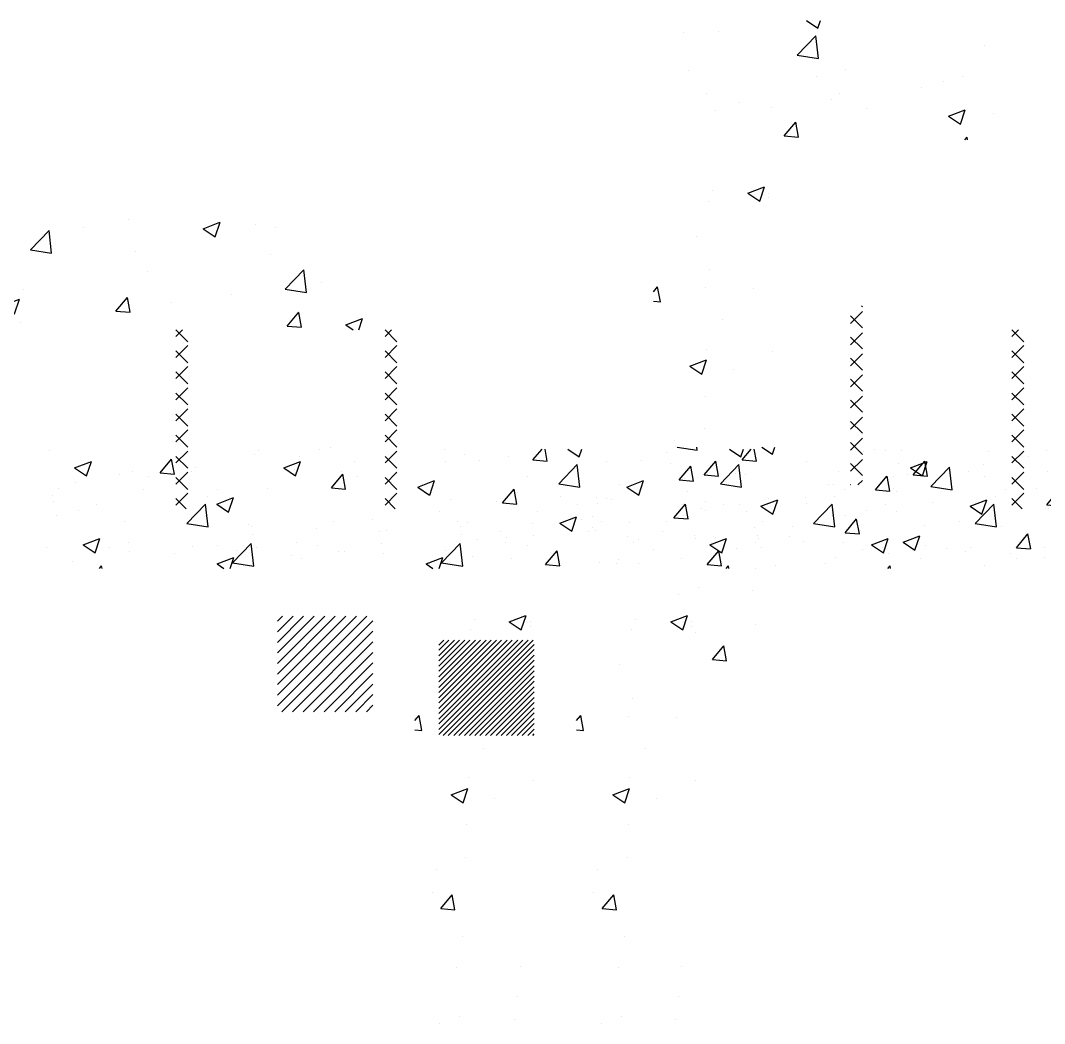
# Paper-space layout 'Layout1' of a CAD drawing. Extents: x -51516 to 7058931, y -29255 to 5150000.
# Drawn here: x 49849 to 54138, y 48594 to 52796 of the extents above; entities that cross this region are included whole.
import ezdxf

# ---------------------------------------------------------------- set-up
doc = ezdxf.new("R2010")
doc.units = 0
doc.header["$LTSCALE"] = 1000
doc.layers.get('0').update_dxf_attribs({"linetype": 'CONTINUOUS'})
doc.layers.add('COL', color=3, linetype='CONTINUOUS')

# ---------------------------------------------------------------- blocks, each defined once
blk = doc.blocks.new('*X')
at = {"color": 0}
for p, q in [((50500, 51472.3), (50527.7, 51500)), ((50550, 51450.2), (50500.2, 51500)), ((70500, 51496.5), (70503.5, 51500)), ((70550, 51425.9), (70500, 51475.9)), ((50500, 51383.9), (50550, 51433.9)), ((70500, 51408.1), (70550, 51458.1)), ((50550, 51361.8), (50500, 51411.8)), ((70550, 51337.5), (70500, 51387.5)), ((50500, 51295.5), (50550, 51345.5)), ((70500, 51319.7), (70550, 51369.7)), ((50550, 51273.4), (50500, 51323.4)), ((70550, 51249.1), (70500, 51299.1)), ((50500, 51207.1), (50550, 51257.1)), ((70500, 51231.3), (70550, 51281.3)), ((50550, 51185), (50500, 51235)), ((70550, 51160.8), (70500, 51210.8)), ((50500, 51118.7), (50550, 51168.7)), ((70500, 51143), (70550, 51193)), ((50550, 51096.6), (50500, 51146.6)), ((50500, 51030.3), (50550, 51080.3)), ((70550, 51072.4), (70500, 51122.4)), ((70500, 51054.6), (70550, 51104.6)), ((50550, 51008.2), (50500, 51058.2)), ((48640.9, 51000), (48688.4, 50967.9)), ((48688.4, 50967.9), (48699.2, 51000)), ((51995.3, 50955), (52033.1, 51000)), ((52055.1, 50949.7), (52045.8, 51000)), ((53427.4, 50997.3), (53427.4, 50997.3)), ((54877.7, 51000), (54962.2, 50986.9)), ((54962.3, 50986.9), (54960.7, 51000)), ((55232.8, 51000), (55277.1, 50970.1)), ((55277.2, 50970.1), (55287.2, 51000)), ((70550, 50984), (70500, 51034)), ((70500, 50966.2), (70550, 51016.2)), ((48272.4, 50954), (48272.4, 50954)), ((49969.6, 50993.3), (49969.6, 50993.3)), ((50500, 50941.9), (50550, 50991.9)), ((50550, 50919.8), (50500, 50969.8)), ((50831, 50975.9), (50831, 50975.9)), ((51016.5, 50969.1), (51016.5, 50969.1)), ((51995.3, 50955), (52055.1, 50949.7)), ((53381.3, 50991.4), (53381.3, 50991.4)), ((53903.8, 50989.5), (53903.8, 50989.5)), ((54833.4, 50977.9), (54833.4, 50977.9)), ((55815.8, 50984.3), (55815.8, 50984.3)), ((56349.7, 50961.8), (56349.7, 50961.8)), ((48126.8, 50948.5), (48126.8, 50948.5)), ((48602.4, 50854.2), (48680.3, 50935.3)), ((48691.4, 50840.3), (48680.3, 50935.3)), ((50075.8, 50921.4), (50145.8, 50948.3)), ((50075.8, 50921.4), (50125.5, 50887.9)), ((50125.6, 50887.8), (50145.8, 50948.2)), ((52712.5, 50892.2), (52760.8, 50949.7)), ((52772.4, 50887), (52760.8, 50949.6)), ((52861.9, 50916.4), (52861.9, 50916.4)), ((53525.1, 50939.6), (53525.1, 50939.6)), ((55420.5, 50938.3), (55420.5, 50938.3)), ((55940.5, 50835.2), (56018.4, 50916.3)), ((56029.5, 50821.3), (56018.5, 50916.3)), ((56162, 50927), (56162, 50927)), ((56664.5, 50923.6), (56734.5, 50950.5)), ((56664.5, 50923.6), (56714.3, 50890)), ((56714.3, 50890), (56734.6, 50950.4)), ((56883.5, 50939.2), (56883.5, 50939.2)), ((56964.9, 50928.3), (56964.9, 50928.3)), ((70550, 50895.6), (70500, 50945.6)), ((70500, 50877.8), (70550, 50927.8)), ((49386.4, 50893.2), (49386.4, 50893.2)), ((50317.6, 50905.4), (50317.6, 50905.4)), ((50385, 50886), (50385, 50886)), ((50500, 50853.6), (50550, 50903.6)), ((50550, 50831.4), (50500, 50881.4)), ((51512.9, 50841.3), (51582.9, 50868.2)), ((51562.7, 50807.7), (51583, 50868.2)), ((52712.5, 50892.2), (52772.3, 50887)), ((52844.2, 50897.2), (52844.2, 50897.2)), ((53274.7, 50906.7), (53274.7, 50906.7)), ((53429.8, 50829.5), (53478, 50886.9)), ((53489.6, 50824.2), (53478.1, 50886.9)), ((54250.2, 50877.8), (54250.2, 50877.8)), ((54907.1, 50867.9), (54907.1, 50867.9)), ((55783.2, 50877.1), (55783.2, 50877.1)), ((48602.4, 50854.2), (48691.4, 50840.4)), ((49798.2, 50830.5), (49798.2, 50830.5)), ((50006.3, 50836.1), (50006.3, 50836.1)), ((51512.9, 50841.3), (51562.6, 50807.8)), ((52356.8, 50852.4), (52356.8, 50852.4)), ((52643.2, 50823.5), (52643.2, 50823.5)), ((53429.8, 50829.5), (53489.6, 50824.2)), ((54147.1, 50766.7), (54195.3, 50824.2)), ((54206.9, 50761.4), (54195.3, 50824.1)), ((55532.9, 50844.2), (55532.9, 50844.2)), ((55940.5, 50835.2), (56029.5, 50821.4)), ((56381.7, 50828.2), (56381.7, 50828.2)), ((70550, 50807.2), (70500, 50857.2)), ((70500, 50789.4), (70550, 50839.4)), ((48147.6, 50789.1), (48147.6, 50789.1)), ((48803.2, 50793.1), (48803.2, 50793.1)), ((49755.9, 50803.2), (49755.9, 50803.2)), ((50500, 50765.2), (50550, 50815.2)), ((50543, 50750), (50500, 50793)), ((51843.4, 50782), (51843.4, 50782)), ((52261.1, 50797.1), (52261.1, 50797.1)), ((52950, 50761.2), (53020.1, 50788.1)), ((52999.8, 50727.6), (53020.1, 50788.1)), ((54387.7, 50792.9), (54387.7, 50792.9)), ((56946.3, 50814.8), (56946.3, 50814.8)), ((48681.4, 50766.6), (48681.4, 50766.6)), ((49215.2, 50744), (49215.2, 50744)), ((49293.1, 50766.5), (49293.1, 50766.5)), ((49669.7, 50688.6), (49747.6, 50769.8)), ((49758.6, 50674.8), (49747.6, 50769.8)), ((52014.1, 50740.7), (52014.1, 50740.7)), ((52264.4, 50773.7), (52264.4, 50773.7)), ((52950, 50761.2), (52999.8, 50727.7)), ((53667, 50777.7), (53667, 50777.7)), ((54147.1, 50766.7), (54206.8, 50761.5)), ((54864.3, 50704), (54912.5, 50761.4)), ((54901.3, 50761), (54901.3, 50761)), ((54924.1, 50698.7), (54912.6, 50761.4)), ((56432.8, 50744.4), (56432.8, 50744.4)), ((57007.8, 50669.7), (57085.7, 50750.8)), ((57096.7, 50655.8), (57085.7, 50750.8)), ((70518.8, 50750), (70500, 50768.8)), ((70549, 50750), (70550, 50751)), ((48779.7, 50696), (48779.7, 50696)), ((49124.4, 50720), (49124.4, 50720)), ((49749.1, 50721.4), (49749.1, 50721.4)), ((50282.9, 50698.9), (50282.9, 50698.9)), ((51324, 50707), (51324, 50707)), ((51677.9, 50697), (51677.9, 50697)), ((53882.6, 50728.9), (53882.6, 50728.9)), ((54387.2, 50681.1), (54457.2, 50708)), ((54436.9, 50647.5), (54457.2, 50708)), ((54522.6, 50711.2), (54522.6, 50711.2)), ((54864.3, 50704), (54924.1, 50698.7)), ((55581.6, 50641.2), (55629.8, 50698.7)), ((55641.4, 50635.9), (55629.8, 50698.6)), ((55798.5, 50728.1), (55798.5, 50728.1)), ((57159.5, 50698.5), (57159.5, 50698.5)), ((48220, 50693), (48220, 50693)), ((48358.4, 50654.8), (48358.4, 50654.8)), ((48745.6, 50670.2), (48745.6, 50670.2)), ((49669.7, 50688.6), (49758.6, 50674.9)), ((50816.7, 50676.3), (50816.7, 50676.3)), ((51350.5, 50653.8), (51350.5, 50653.8)), ((51382.5, 50657.6), (51382.5, 50657.6)), ((53083.9, 50677.6), (53083.9, 50677.6)), ((53369.1, 50658.5), (53369.1, 50658.5)), ((54272.3, 50678.2), (54272.3, 50678.2)), ((54387.2, 50681.1), (54436.9, 50647.6)), ((55913.4, 50669.4), (55913.4, 50669.4)), ((57007.8, 50669.7), (57096.7, 50655.9)), ((48260.3, 50621.1), (48260.3, 50621.1)), ((48495.3, 50637.2), (48495.3, 50637.2)), ((48892.3, 50632.2), (48892.3, 50632.2)), ((49235.6, 50598.9), (49305.6, 50625.8)), ((49285.3, 50565.3), (49305.6, 50625.7)), ((49426.1, 50609.7), (49426.1, 50609.7)), ((50818.9, 50643), (50818.9, 50643)), ((51884.4, 50631.2), (51884.4, 50631.2)), ((52418.2, 50608.7), (52418.2, 50608.7)), ((55215.3, 50628), (55215.3, 50628)), ((55581.6, 50641.2), (55641.4, 50636)), ((55824.3, 50601.1), (55894.3, 50627.9)), ((55874.1, 50567.5), (55894.3, 50627.9)), ((56298.8, 50578.5), (56347.1, 50635.9)), ((56358.7, 50573.2), (56347.1, 50635.9)), ((56530.4, 50615.7), (56530.4, 50615.7)), ((56780.8, 50648.7), (56780.8, 50648.7)), ((48547.7, 50516.5), (48595.9, 50574)), ((48607.5, 50511.3), (48596, 50574)), ((49235.6, 50598.9), (49285.3, 50565.3)), ((49959.9, 50587.1), (49959.9, 50587.1)), ((50305.4, 50572.6), (50305.4, 50572.6)), ((50736.9, 50523.1), (50814.8, 50604.3)), ((50753.5, 50574.7), (50753.5, 50574.7)), ((50825.9, 50509.3), (50814.8, 50604.3)), ((51003.8, 50607.7), (51003.8, 50607.7)), ((51094.7, 50596.9), (51094.7, 50596.9)), ((52500.7, 50577.5), (52500.7, 50577.5)), ((52849.7, 50583.5), (52849.7, 50583.5)), ((52952, 50586.1), (52952, 50586.1)), ((53640.7, 50595.1), (53640.7, 50595.1)), ((55408.3, 50605.4), (55408.3, 50605.4)), ((55824.3, 50601.1), (55874, 50567.5)), ((56298.8, 50578.5), (56358.6, 50573.2)), ((57016.1, 50515.7), (57064.3, 50573.2)), ((57075.9, 50510.4), (57064.4, 50573.1)), ((50493.7, 50564.6), (50493.7, 50564.6)), ((50672.7, 50518.8), (50742.7, 50545.7)), ((50727.4, 50500), (50742.7, 50545.6)), ((50736.9, 50523.1), (50825.8, 50509.3)), ((51027.6, 50542), (51027.6, 50542)), ((53262, 50545.2), (53262, 50545.2)), ((53485.8, 50563.6), (53485.8, 50563.6)), ((54019.6, 50541), (54019.6, 50541)), ((54632.1, 50527.9), (54632.1, 50527.9)), ((54894.9, 50535), (54894.9, 50535)), ((55898.9, 50532.6), (55898.9, 50532.6)), ((57261.4, 50521), (57331.4, 50547.8)), ((57315.4, 50500), (57331.5, 50547.8)), ((48547.7, 50516.5), (48607.5, 50511.3)), ((49303.8, 50500), (49313.2, 50511.2)), ((49315.3, 50500), (49313.2, 50511.2)), ((50672.7, 50518.8), (50700.5, 50500)), ((51561.4, 50519.5), (51561.4, 50519.5)), ((52344.6, 50519.5), (52344.6, 50519.5)), ((53011.7, 50512.2), (53011.7, 50512.2)), ((54553.5, 50518.4), (54553.5, 50518.4)), ((57016.1, 50515.7), (57075.9, 50510.5)), ((57261.4, 50521), (57292.5, 50500)), ((48248.1, 50288.2), (48248.1, 50288.2)), ((48395.3, 50276.3), (48465.3, 50303.2)), ((48395.3, 50276.3), (48445.1, 50242.8)), ((48445.1, 50242.8), (48465.4, 50303.2)), ((48482.6, 50275.8), (48482.6, 50275.8)), ((48232.2, 50242.8), (48232.2, 50242.8)), ((48482.5, 50258.2), (48482.5, 50258.2)), ((26800, 49825.2), (27174.8, 50200)), ((26800, 49869.4), (27130.6, 50200)), ((26800, 49913.6), (27086.4, 50200)), ((26800, 49957.7), (27042.3, 50200)), ((26800, 50001.9), (26998.1, 50200)), ((26800, 50046.1), (26953.9, 50200)), ((26800, 50090.3), (26909.7, 50200)), ((26800, 50134.5), (26865.5, 50200)), ((26800, 50178.7), (26821.3, 50200)), ((26819, 49800), (27200, 50181)), ((38800, 49804.3), (39195.7, 50200)), ((38800, 49848.5), (39151.5, 50200)), ((38800, 49892.7), (39107.3, 50200)), ((38800, 49936.9), (39063.1, 50200)), ((38800, 49981.1), (39018.9, 50200)), ((38800, 50025.3), (38974.7, 50200)), ((38800, 50069.5), (38930.5, 50200)), ((38800, 50113.7), (38886.3, 50200)), ((38800, 50157.9), (38842.1, 50200)), ((26863.2, 49800), (27200, 50136.8)), ((38839.8, 49800), (39200, 50160.2)), ((38884, 49800), (39200, 50116)), ((48178.8, 50096.3), (48178.8, 50096.3)), ((26907.4, 49800), (27200, 50092.6)), ((38928.2, 49800), (39200, 50071.8)), ((26951.6, 49800), (27200, 50048.4)), ((38972.4, 49800), (39200, 50027.6)), ((26995.8, 49800), (27200, 50004.2)), ((39016.6, 49800), (39200, 49983.4)), ((27040, 49800), (27200, 49960)), ((39060.8, 49800), (39200, 49939.2)), ((48236, 49955.3), (48236, 49955.3)), ((27084.2, 49800), (27200, 49915.8)), ((39105, 49800), (39200, 49895)), ((48000, 49863.8), (48017.4, 49884.6)), ((48029, 49821.8), (48017.5, 49884.5)), ((48219.5, 49881.3), (48219.5, 49881.3)), ((27128.4, 49800), (27200, 49871.6)), ((39149.2, 49800), (39200, 49850.8)), ((48418.4, 49876.8), (48418.4, 49876.8)), ((27172.6, 49800), (27200, 49827.4)), ((39193.4, 49800), (39200, 49806.6)), ((48000, 49824.4), (48029, 49821.9)), ((48287.7, 49747.2), (48287.7, 49747.2)), ((48223.8, 49622.4), (48223.8, 49622.4)), ((48498.6, 49612.9), (48498.6, 49612.9)), ((48152, 49551.2), (48222, 49578.1)), ((48152, 49551.2), (48201.8, 49517.6)), ((48201.8, 49517.6), (48222.1, 49578)), ((48335.2, 49536.8), (48335.2, 49536.8)), ((48217.1, 49426.7), (48217.1, 49426.7)), ((48211.6, 49289.5), (48211.6, 49289.5)), ((48088.8, 49238.9), (48088.8, 49238.9)), ((48072.1, 49142.4), (48072.1, 49142.4)), ((48108, 49074.9), (48156.2, 49132.4)), ((48167.8, 49069.6), (48156.2, 49132.3)), ((48108, 49074.9), (48167.8, 49069.7)), ((48199.5, 48956.6), (48199.5, 48956.6)), ((48175.8, 48830), (48175.8, 48830)), ((48440.6, 48831.1), (48440.6, 48831.1)), ((48427.9, 48705.4), (48427.9, 48705.4)), ((48104.9, 48593.6), (48104.9, 48593.6)), ((48187.3, 48623.7), (48187.3, 48623.7)), ((48415.4, 48610.5), (48415.4, 48610.5)), ((48427.8, 48469.7), (48427.8, 48469.7)), ((48177.5, 48436.7), (48177.5, 48436.7)), ((48246.7, 48322.7), (48294.9, 48380.2)), ((48306.5, 48317.5), (48295, 48380.1)), ((48246.7, 48322.7), (48306.5, 48317.5))]:
    blk.add_line(p, q, dxfattribs=at)

psp = doc.layouts.get("Layout1")

# ---------------------------------------------------------------- block references
at = {"color": 0}
for p in [(4500, 1795.8), (-6050, 1000), (24125, 100), (0, 0), (875.7, 0)]:
    psp.add_blockref('*X', p, dxfattribs=at)
at = {"color": 0, "xscale": -1}
psp.add_blockref('*X', (123875, 100), dxfattribs=at)
at = {"layer": 'COL', "color": 0}
for p in [(-2279, 8.6), (875.7, 0), (875.7, 0), (875.7, 0), (875.7, 0), (875.7, 0), (875.7, 0), (875.7, 0), (875.7, 0), (875.7, 0), (875.7, 0), (875.7, 0), (875.7, 0), (875.7, 0), (875.7, 0), (875.7, 0), (875.7, 0), (875.7, 0), (875.7, 0), (875.7, 0), (875.7, 0), (875.7, 0), (875.7, 0), (875.7, 0), (875.7, 0), (875.7, 0), (875.7, 0), (875.7, 0), (875.7, 0), (875.7, 0), (3500.7, 0), (4177.7, 0), (12800.7, 0), (24800.7, 0)]:
    psp.add_blockref('*X', p, dxfattribs=at)

doc.saveas('drawing.dxf')
